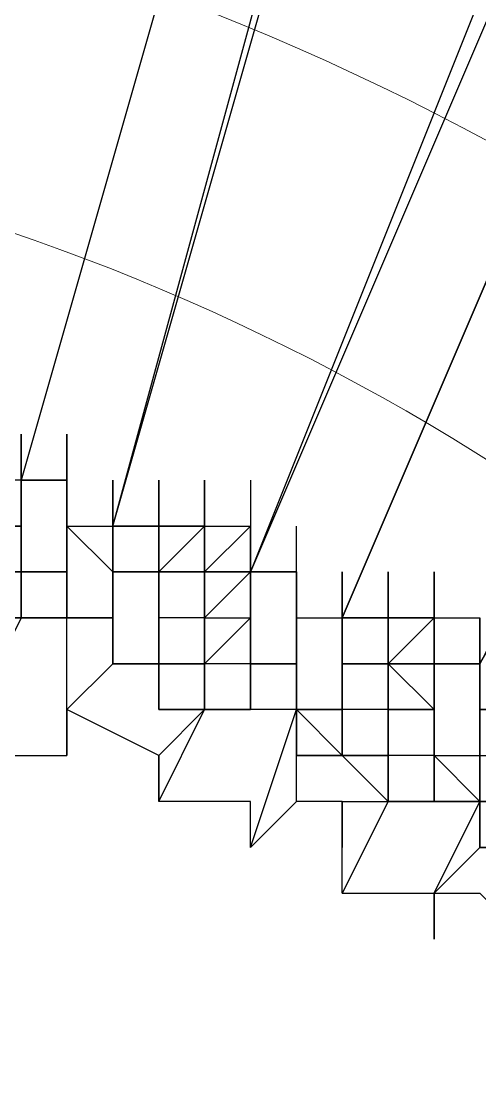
# Model space of a CAD drawing. Header units: inches. Extents: x 3324238 to 135265466, y -1036581 to 20094598.
# Drawn here: x 3353512.625 to 3353513.43, y -519252.235 to -519250.382 of the extents above; entities that cross this region are included whole.
import ezdxf

# ---------------------------------------------------------------- set-up
doc = ezdxf.new("R2010")
doc.units = ezdxf.units.IN
doc.header["$MEASUREMENT"] = 0
doc.layers.add('PDF_Geometry', color=7, linetype='Continuous')

msp = doc.modelspace()

# ---------------------------------------------------------------- linework, layer by layer
at = {"layer": 'PDF_Geometry', "color": 32, "lineweight": 13, "true_color": 0xdd6e00}
for points in [[(3353522.7765, -519332.0817), (3353522.7765, -519254.4915, 1.00015), (3353499.8943, -519254.4915)], [(3353517.2977, -519332.0817), (3353517.2977, -519254.4915, 1.002038), (3353505.3731, -519254.4915), (3353505.3731, -519332.0817)], [(3353516.8143, -519332.0817), (3353516.8143, -519254.4915, 1.000988), (3353505.8566, -519254.4915), (3353505.8566, -519332.0817)]]:
    msp.add_lwpolyline(points, format="xyb", dxfattribs=at)
at = {"layer": 'PDF_Geometry', "lineweight": 25}
for points in [[(3353513.0274, -519249.4155), (3353513.0274, -519249.4961), (3353513.0274, -519249.4155), (3353512.9469, -519249.4155), (3353512.9469, -519249.3349), (3353512.9469, -519249.4155), (3353513.0274, -519249.4155), (3353513.0274, -519249.3349), (3353513.0274, -519249.4155), (3353512.9469, -519249.4155), (3353513.0274, -519249.4155), (3353513.0274, -519249.4961), (3353513.0274, -519249.4155), (3353513.0274, -519249.3349), (3353513.0274, -519249.4155), (3353513.0274, -519249.4961), (3353513.108, -519249.4961), (3353513.108, -519249.4155), (3353513.108, -519249.4961), (3353512.6246, -519251.1881), (3353512.544, -519251.1881)], [(3353513.108, -519249.4155), (3353513.0274, -519249.4155), (3353513.108, -519249.4155), (3353513.108, -519249.4961), (3353513.108, -519249.4155), (3353513.108, -519249.3349), (3353513.108, -519249.4155), (3353513.108, -519249.4961), (3353512.6246, -519251.1881), (3353512.6246, -519251.2686), (3353512.6246, -519251.3492), (3353512.6246, -519251.2686), (3353512.6246, -519251.3492), (3353512.6246, -519251.2686), (3353512.6246, -519251.1881), (3353512.6246, -519251.2686), (3353512.544, -519251.2686)], [(3353512.7857, -519251.1881), (3353512.7857, -519251.2686), (3353512.7857, -519251.1881), (3353512.7857, -519251.2686), (3353513.2691, -519249.4961)], [(3353512.7857, -519251.3492), (3353512.7857, -519251.2686), (3353513.2691, -519249.5766)], [(3353513.9137, -519249.8184), (3353513.9943, -519249.8184), (3353513.9137, -519249.7378), (3353513.9137, -519249.6572), (3353513.9137, -519249.5766), (3353513.9137, -519249.6572), (3353513.9137, -519249.7378), (3353513.1886, -519251.4298), (3353513.1886, -519251.5103), (3353513.1886, -519251.5909), (3353513.1886, -519251.6715), (3353513.1886, -519251.5909), (3353513.1886, -519251.5103), (3353513.1886, -519251.5909), (3353513.1886, -519251.5103), (3353513.1886, -519251.5909), (3353513.1886, -519251.5103), (3353513.1886, -519251.4298), (3353513.1886, -519251.3492), (3353513.1886, -519251.4298), (3353513.9137, -519249.7378)], [(3353513.7526, -519249.6572), (3353513.0274, -519251.3492), (3353513.0274, -519251.2686)], [(3353513.672, -519249.7378), (3353513.0274, -519251.3492)], [(3353513.1886, -519251.5909), (3353513.1886, -519251.6715), (3353513.2691, -519251.6715), (3353513.2691, -519251.5909), (3353513.2691, -519251.5103), (3353513.2691, -519251.4298), (3353513.2691, -519251.5103), (3353513.2691, -519251.4298), (3353513.2691, -519251.5103), (3353513.2691, -519251.5909), (3353513.2691, -519251.5103), (3353513.2691, -519251.5909), (3353513.2691, -519251.5103), (3353513.1886, -519251.5103), (3353513.2691, -519251.5103), (3353513.2691, -519251.5909), (3353513.2691, -519251.6715), (3353513.2691, -519251.5909), (3353513.2691, -519251.6715), (3353513.2691, -519251.5909), (3353513.2691, -519251.6715), (3353513.2691, -519251.5909), (3353513.2691, -519251.5103), (3353513.3497, -519251.5103), (3353513.3497, -519251.5909), (3353513.3497, -519251.5103), (3353513.3497, -519251.4298), (3353513.3497, -519251.5103), (3353513.3497, -519251.4298), (3353513.3497, -519251.5103), (3353513.3497, -519251.5909), (3353513.3497, -519251.6715), (3353513.3497, -519251.5909), (3353513.3497, -519251.5103), (3353513.4303, -519251.5103), (3353513.4303, -519251.5909), (3353513.4303, -519251.5103), (3353513.4303, -519251.4298), (3353513.4303, -519251.5103), (3353513.4303, -519251.5909), (3353513.4303, -519251.6715), (3353513.4303, -519251.7521), (3353513.4303, -519251.6715), (3353513.4303, -519251.7521), (3353513.4303, -519251.6715), (3353513.4303, -519251.7521), (3353513.4303, -519251.6715), (3353513.4303, -519251.5909), (3353513.4303, -519251.5103), (3353513.4303, -519251.5909), (3353513.4303, -519251.5103), (3353514.3166, -519249.9795)], [(3353514.236, -519249.9795), (3353513.4303, -519251.5103)], [(3353512.6246, -519251.2686), (3353512.6246, -519251.1881), (3353512.6246, -519251.1075)], [(3353512.6246, -519251.1881), (3353512.6246, -519251.1075)], [(3353512.6246, -519251.2686), (3353512.6246, -519251.1881), (3353512.6246, -519251.1075)], [(3353512.7051, -519251.1075), (3353512.7051, -519251.1881), (3353512.7051, -519251.2686), (3353512.7051, -519251.3492), (3353512.7051, -519251.2686), (3353512.7051, -519251.3492), (3353512.7051, -519251.2686), (3353512.7857, -519251.3492), (3353512.8663, -519251.3492), (3353512.7857, -519251.3492), (3353512.7857, -519251.2686), (3353512.7857, -519251.3492), (3353512.7857, -519251.4298), (3353512.7857, -519251.3492), (3353512.7857, -519251.4298)], [(3353512.7051, -519251.2686), (3353512.7051, -519251.1881), (3353512.7051, -519251.1075)], [(3353512.7051, -519251.1881), (3353512.7051, -519251.1075)], [(3353512.7051, -519251.1881), (3353512.7051, -519251.1075)], [(3353512.6246, -519251.2686), (3353512.544, -519251.2686), (3353512.544, -519251.1881)], [(3353512.6246, -519251.2686), (3353512.6246, -519251.1881)], [(3353512.6246, -519251.3492), (3353512.6246, -519251.2686), (3353512.6246, -519251.1881)], [(3353512.7051, -519251.1881), (3353512.7051, -519251.2686)], [(3353512.8663, -519251.7521), (3353512.8663, -519251.6715), (3353512.7051, -519251.5909), (3353512.7051, -519251.6715), (3353512.7051, -519251.4298), (3353512.7857, -519251.4298), (3353512.7051, -519251.4298), (3353512.7051, -519251.3492), (3353512.7051, -519251.4298), (3353512.7051, -519251.3492), (3353512.7051, -519251.4298), (3353512.7051, -519251.3492), (3353512.7051, -519251.2686), (3353512.7051, -519251.3492), (3353512.7051, -519251.2686), (3353512.7857, -519251.2686), (3353512.7857, -519251.1881), (3353512.7857, -519251.2686), (3353512.7857, -519251.1881), (3353512.7857, -519251.2686), (3353512.7857, -519251.1881), (3353512.7857, -519251.2686), (3353512.7857, -519251.1881), (3353512.7857, -519251.2686), (3353512.7857, -519251.3492), (3353512.7857, -519251.2686), (3353512.7857, -519251.3492), (3353512.7857, -519251.2686), (3353512.7857, -519251.3492), (3353512.7857, -519251.4298), (3353512.7857, -519251.3492), (3353512.7857, -519251.4298), (3353512.7857, -519251.3492), (3353512.7857, -519251.2686), (3353512.7857, -519251.1881), (3353512.7857, -519251.2686)], [(3353512.7051, -519251.2686), (3353512.7051, -519251.1881)], [(3353512.7051, -519251.2686), (3353512.7051, -519251.1881)], [(3353512.7051, -519251.2686), (3353512.7051, -519251.1881)], [(3353512.7857, -519251.2686), (3353512.7857, -519251.1881)], [(3353512.7857, -519251.2686), (3353512.8663, -519251.2686), (3353512.8663, -519251.1881)], [(3353512.9469, -519251.1881), (3353512.9469, -519251.2686), (3353512.9469, -519251.3492), (3353512.8663, -519251.3492), (3353512.8663, -519251.2686), (3353512.8663, -519251.3492), (3353512.7857, -519251.3492), (3353512.7857, -519251.2686), (3353512.7857, -519251.1881), (3353512.7857, -519251.2686), (3353512.8663, -519251.2686), (3353512.9469, -519251.2686), (3353512.9469, -519251.3492), (3353512.9469, -519251.2686), (3353512.9469, -519251.3492), (3353512.9469, -519251.4298), (3353512.9469, -519251.5103), (3353512.9469, -519251.4298), (3353512.9469, -519251.3492), (3353512.9469, -519251.2686), (3353512.9469, -519251.3492), (3353512.9469, -519251.2686), (3353512.9469, -519251.3492), (3353512.8663, -519251.3492), (3353512.8663, -519251.2686), (3353512.8663, -519251.3492), (3353512.8663, -519251.2686), (3353512.8663, -519251.3492), (3353512.8663, -519251.4298), (3353512.8663, -519251.3492), (3353512.8663, -519251.4298), (3353512.8663, -519251.5103), (3353512.8663, -519251.4298), (3353512.8663, -519251.5103), (3353512.7857, -519251.5103), (3353512.7857, -519251.4298), (3353512.7857, -519251.5103), (3353512.7857, -519251.4298)], [(3353512.7857, -519251.2686), (3353512.7857, -519251.1881)], [(3353512.7857, -519251.2686), (3353512.7857, -519251.1881)], [(3353512.7857, -519251.2686), (3353512.7857, -519251.1881)], [(3353513.0274, -519251.1881), (3353513.0274, -519251.2686), (3353513.0274, -519251.3492), (3353513.0274, -519251.4298), (3353512.9469, -519251.5103), (3353512.9469, -519251.4298), (3353512.8663, -519251.4298), (3353512.8663, -519251.3492), (3353512.8663, -519251.2686), (3353512.8663, -519251.3492), (3353512.8663, -519251.4298), (3353512.8663, -519251.5103), (3353512.8663, -519251.4298), (3353512.8663, -519251.3492), (3353512.8663, -519251.4298), (3353512.8663, -519251.3492), (3353512.8663, -519251.4298), (3353512.8663, -519251.5103), (3353512.9469, -519251.5103), (3353512.9469, -519251.4298), (3353512.9469, -519251.5103), (3353512.9469, -519251.4298), (3353513.0274, -519251.4298), (3353513.0274, -519251.5103), (3353513.0274, -519251.4298), (3353513.0274, -519251.3492), (3353513.108, -519251.3492), (3353513.108, -519251.4298), (3353513.108, -519251.5103)], [(3353512.8663, -519251.2686), (3353512.8663, -519251.3492), (3353512.8663, -519251.2686), (3353512.8663, -519251.1881), (3353512.8663, -519251.2686), (3353512.8663, -519251.3492), (3353512.8663, -519251.4298), (3353512.8663, -519251.5103), (3353512.8663, -519251.4298), (3353512.8663, -519251.5103), (3353512.9469, -519251.5103), (3353512.9469, -519251.5909), (3353513.0274, -519251.5909), (3353512.9469, -519251.5909), (3353512.9469, -519251.5103), (3353512.9469, -519251.5909)], [(3353513.108, -519251.3492), (3353513.108, -519251.4298), (3353513.108, -519251.5103), (3353513.108, -519251.4298), (3353513.108, -519251.5103), (3353513.108, -519251.5909), (3353513.108, -519251.6715), (3353513.108, -519251.5909), (3353513.108, -519251.5103), (3353513.0274, -519251.5103), (3353512.9469, -519251.5103), (3353512.9469, -519251.5909), (3353512.9469, -519251.5103), (3353512.9469, -519251.4298), (3353512.9469, -519251.3492), (3353512.9469, -519251.2686), (3353512.9469, -519251.1881)], [(3353512.9469, -519251.2686), (3353512.9469, -519251.1881)], [(3353512.9469, -519251.2686), (3353512.9469, -519251.1881)], [(3353512.544, -519251.2686), (3353512.6246, -519251.2686), (3353512.544, -519251.2686)], [(3353512.6246, -519251.3492), (3353512.6246, -519251.2686)], [(3353512.6246, -519251.4298), (3353512.6246, -519251.3492), (3353512.6246, -519251.2686), (3353512.6246, -519251.3492), (3353512.7051, -519251.3492), (3353512.7051, -519251.4298), (3353512.7051, -519251.3492), (3353512.7051, -519251.4298), (3353512.7051, -519251.3492), (3353512.7051, -519251.4298), (3353512.7051, -519251.3492), (3353512.7051, -519251.4298), (3353512.7051, -519251.3492), (3353512.7051, -519251.2686), (3353512.7051, -519251.3492), (3353512.6246, -519251.3492), (3353512.6246, -519251.2686), (3353512.6246, -519251.3492), (3353512.7051, -519251.3492), (3353512.7051, -519251.4298), (3353512.7857, -519251.4298)], [(3353512.6246, -519251.3492), (3353512.6246, -519251.2686)], [(3353512.6246, -519251.3492), (3353512.6246, -519251.2686)], [(3353512.6246, -519251.3492), (3353512.6246, -519251.2686)], [(3353512.6246, -519251.3492), (3353512.6246, -519251.2686)], [(3353512.7051, -519251.3492), (3353512.7051, -519251.2686)], [(3353512.8663, -519251.3492), (3353512.8663, -519251.2686), (3353512.8663, -519251.3492), (3353512.8663, -519251.2686), (3353512.7857, -519251.2686), (3353512.7857, -519251.3492), (3353512.7857, -519251.4298), (3353512.7857, -519251.3492), (3353512.7857, -519251.4298), (3353512.7857, -519251.5103), (3353512.8663, -519251.5103), (3353512.8663, -519251.4298), (3353512.8663, -519251.5103), (3353512.8663, -519251.4298)], [(3353512.8663, -519251.3492), (3353512.8663, -519251.2686)], [(3353512.8663, -519251.3492), (3353512.8663, -519251.2686)], [(3353512.8663, -519251.3492), (3353512.8663, -519251.2686)], [(3353512.8663, -519251.3492), (3353512.8663, -519251.2686)], [(3353512.8663, -519251.3492), (3353512.8663, -519251.2686)], [(3353512.8663, -519251.3492), (3353512.8663, -519251.2686)], [(3353512.9469, -519251.2686), (3353512.8663, -519251.3492)], [(3353512.8663, -519251.3492), (3353512.8663, -519251.2686)], [(3353512.9469, -519251.3492), (3353512.9469, -519251.2686)], [(3353512.9469, -519251.3492), (3353512.9469, -519251.2686)], [(3353512.9469, -519251.3492), (3353512.9469, -519251.2686)], [(3353512.9469, -519251.3492), (3353512.9469, -519251.2686)], [(3353512.9469, -519251.3492), (3353512.9469, -519251.2686)], [(3353512.9469, -519251.3492), (3353512.9469, -519251.2686)], [(3353512.9469, -519251.3492), (3353512.9469, -519251.2686)], [(3353512.9469, -519251.3492), (3353512.9469, -519251.2686)], [(3353512.9469, -519251.3492), (3353512.9469, -519251.2686)], [(3353512.9469, -519251.3492), (3353512.9469, -519251.2686)], [(3353512.9469, -519251.3492), (3353512.9469, -519251.2686)], [(3353512.9469, -519251.3492), (3353512.9469, -519251.2686)], [(3353512.9469, -519251.3492), (3353512.9469, -519251.2686)], [(3353512.9469, -519251.3492), (3353512.9469, -519251.2686)], [(3353512.9469, -519251.3492), (3353512.9469, -519251.2686)], [(3353512.9469, -519251.3492), (3353512.9469, -519251.2686)], [(3353513.0274, -519251.3492), (3353513.0274, -519251.2686)], [(3353513.0274, -519251.3492), (3353513.0274, -519251.2686)], [(3353513.0274, -519251.3492), (3353513.0274, -519251.2686)], [(3353513.0274, -519251.3492), (3353513.0274, -519251.2686)], [(3353513.0274, -519251.3492), (3353513.0274, -519251.2686)], [(3353513.0274, -519251.3492), (3353513.0274, -519251.2686)], [(3353513.0274, -519251.4298), (3353513.0274, -519251.3492), (3353513.0274, -519251.2686)], [(3353513.0274, -519251.3492), (3353513.0274, -519251.2686)], [(3353513.0274, -519251.3492), (3353513.0274, -519251.2686)], [(3353513.0274, -519251.3492), (3353513.0274, -519251.2686)], [(3353513.0274, -519251.3492), (3353513.0274, -519251.2686)], [(3353513.108, -519251.3492), (3353513.108, -519251.2686)], [(3353512.7051, -519251.4298), (3353512.7051, -519251.3492)], [(3353512.7051, -519251.4298), (3353512.7051, -519251.3492)], [(3353512.7857, -519251.4298), (3353512.7857, -519251.3492)], [(3353512.8663, -519251.3492), (3353512.9469, -519251.3492)], [(3353512.8663, -519251.3492), (3353512.9469, -519251.3492)], [(3353512.8663, -519251.4298), (3353512.8663, -519251.3492)], [(3353512.8663, -519251.3492), (3353512.9469, -519251.3492)], [(3353512.8663, -519251.3492), (3353512.9469, -519251.3492)], [(3353512.8663, -519251.3492), (3353512.9469, -519251.3492)], [(3353512.9468, -519251.4298), (3353512.9468, -519251.5103), (3353512.9468, -519251.4298), (3353512.9468, -519251.3492)], [(3353513.0274, -519251.3492), (3353512.9469, -519251.3492)], [(3353512.9469, -519251.4298), (3353512.9469, -519251.3492)], [(3353512.9469, -519251.4298), (3353512.9469, -519251.3492), (3353512.9469, -519251.4298)], [(3353512.9469, -519251.4298), (3353512.9469, -519251.3492)], [(3353513.0274, -519251.3492), (3353512.9469, -519251.4298), (3353512.9469, -519251.5103)], [(3353512.9469, -519251.4298), (3353512.9469, -519251.3492)], [(3353513.0274, -519251.3492), (3353512.9469, -519251.3492), (3353512.9469, -519251.4298)], [(3353512.9469, -519251.4298), (3353512.9469, -519251.3492)], [(3353512.9469, -519251.4298), (3353512.9469, -519251.3492)], [(3353512.9469, -519251.4298), (3353512.9469, -519251.3492)], [(3353513.0274, -519251.5103), (3353513.0274, -519251.4298), (3353513.0274, -519251.5103), (3353513.0274, -519251.4298), (3353513.0274, -519251.3492)], [(3353513.0274, -519251.4298), (3353513.0274, -519251.3492)], [(3353513.0274, -519251.4298), (3353513.0274, -519251.3492)], [(3353513.108, -519251.5103), (3353513.108, -519251.4298), (3353513.108, -519251.3492)], [(3353513.108, -519251.4298), (3353513.108, -519251.3492), (3353513.108, -519251.4298), (3353513.1886, -519251.4298), (3353513.1886, -519251.3492)], [(3353513.108, -519251.4298), (3353513.108, -519251.3492)], [(3353513.108, -519251.4298), (3353513.108, -519251.3492)], [(3353513.108, -519251.4298), (3353513.108, -519251.3492)], [(3353513.108, -519251.4298), (3353513.108, -519251.3492)], [(3353513.108, -519251.4298), (3353513.108, -519251.3492)], [(3353513.108, -519251.3492), (3353513.108, -519251.4298), (3353513.108, -519251.3492)], [(3353513.108, -519251.5909), (3353513.108, -519251.5103), (3353513.108, -519251.4298), (3353513.108, -519251.3492)], [(3353513.108, -519251.4298), (3353513.108, -519251.3492)], [(3353513.108, -519251.4298), (3353513.108, -519251.3492)], [(3353513.108, -519251.4298), (3353513.108, -519251.3492)], [(3353513.1886, -519251.5909), (3353513.1886, -519251.6715), (3353513.2691, -519251.6715), (3353513.1886, -519251.6715), (3353513.2691, -519251.6715), (3353513.2691, -519251.5909), (3353513.2691, -519251.5103), (3353513.3497, -519251.4298), (3353513.3497, -519251.3492)], [(3353513.1886, -519251.4298), (3353513.1886, -519251.3492)], [(3353513.1886, -519251.4298), (3353513.1886, -519251.3492)], [(3353513.1886, -519251.4298), (3353513.1886, -519251.3492)], [(3353513.1886, -519251.4298), (3353513.1886, -519251.3492)], [(3353513.1886, -519251.4298), (3353513.1886, -519251.3492)], [(3353513.1886, -519251.4298), (3353513.1886, -519251.3492)], [(3353513.1886, -519251.4298), (3353513.1886, -519251.3492)], [(3353513.1886, -519251.4298), (3353513.1886, -519251.3492)], [(3353513.1886, -519251.4298), (3353513.1886, -519251.3492)], [(3353513.1886, -519251.4298), (3353513.1886, -519251.3492)], [(3353513.1886, -519251.4298), (3353513.1886, -519251.3492)], [(3353513.1886, -519251.4298), (3353513.1886, -519251.3492)], [(3353513.1886, -519251.4298), (3353513.1886, -519251.3492)], [(3353513.1886, -519251.4298), (3353513.1886, -519251.3492)], [(3353513.1886, -519251.4298), (3353513.1886, -519251.3492)], [(3353513.1886, -519251.4298), (3353513.1886, -519251.3492)], [(3353513.1886, -519251.4298), (3353513.1886, -519251.3492)], [(3353513.1886, -519251.4298), (3353513.1886, -519251.3492)], [(3353513.1886, -519251.5104), (3353513.1886, -519251.4298), (3353513.1886, -519251.3492)], [(3353513.2691, -519251.5103), (3353513.2691, -519251.4298), (3353513.2691, -519251.3492), (3353513.2691, -519251.4298), (3353513.2691, -519251.5103), (3353513.2691, -519251.4298), (3353513.2691, -519251.5103), (3353513.2691, -519251.4298), (3353513.2691, -519251.5103), (3353513.2691, -519251.4298), (3353513.2691, -519251.5103), (3353513.2691, -519251.4298), (3353513.2691, -519251.3492), (3353513.2691, -519251.4298), (3353513.2691, -519251.5103), (3353513.2691, -519251.5909), (3353513.2691, -519251.6715), (3353513.2691, -519251.5909), (3353513.2691, -519251.5103), (3353513.2691, -519251.4298), (3353513.2691, -519251.5103), (3353513.3497, -519251.4298), (3353513.3497, -519251.3492), (3353513.3497, -519251.4298), (3353513.3497, -519251.5103), (3353513.2691, -519251.5103), (3353513.3497, -519251.5103), (3353513.3497, -519251.4298), (3353513.3497, -519251.5103), (3353513.3497, -519251.4298), (3353513.3497, -519251.5103), (3353513.3497, -519251.4298), (3353513.3497, -519251.5103), (3353513.3497, -519251.4298), (3353513.4303, -519251.4298), (3353513.4303, -519251.5103), (3353513.4303, -519251.4298), (3353513.4303, -519251.5103), (3353513.4303, -519251.4298), (3353513.4303, -519251.5103), (3353513.4303, -519251.4298)], [(3353513.2691, -519251.4298), (3353513.2691, -519251.3492)], [(3353513.2691, -519251.4298), (3353513.2691, -519251.3492)], [(3353513.2691, -519251.4298), (3353513.2691, -519251.3492)], [(3353513.2691, -519251.4298), (3353513.2691, -519251.3492)], [(3353513.2691, -519251.4298), (3353513.2691, -519251.3492)], [(3353513.3497, -519251.4298), (3353513.3497, -519251.3492)], [(3353513.3497, -519251.4298), (3353513.3497, -519251.3492)], [(3353512.544, -519251.4298), (3353512.6246, -519251.4298), (3353512.544, -519251.5909)], [(3353512.7051, -519251.4298), (3353512.6246, -519251.4298), (3353512.7051, -519251.4298)], [(3353512.7051, -519251.4298), (3353512.7857, -519251.4298), (3353512.7051, -519251.4298)], [(3353512.7857, -519251.4298), (3353512.7051, -519251.4298)], [(3353512.7051, -519251.4298), (3353512.7857, -519251.4298)], [(3353512.7051, -519251.4298), (3353512.7857, -519251.4298)], [(3353512.7857, -519251.5103), (3353512.7857, -519251.4298)], [(3353512.7857, -519251.5103), (3353512.7857, -519251.4298)], [(3353512.7857, -519251.5103), (3353512.7857, -519251.4298)], [(3353512.7857, -519251.5103), (3353512.7857, -519251.4298)], [(3353512.7857, -519251.5103), (3353512.7857, -519251.4298)], [(3353512.7857, -519251.5103), (3353512.7857, -519251.4298)], [(3353512.7857, -519251.5103), (3353512.7857, -519251.4298)], [(3353512.7857, -519251.5104), (3353512.7857, -519251.4298)], [(3353512.8663, -519251.5103), (3353512.8663, -519251.4298)], [(3353512.8663, -519251.5103), (3353512.8663, -519251.4298)], [(3353512.8663, -519251.5103), (3353512.8663, -519251.4298)], [(3353512.8663, -519251.5103), (3353512.8663, -519251.4298)], [(3353512.8663, -519251.5103), (3353512.8663, -519251.4298)], [(3353512.8663, -519251.5103), (3353512.8663, -519251.4298)], [(3353512.8663, -519251.5104), (3353512.8663, -519251.4298)], [(3353512.9469, -519251.5103), (3353512.9469, -519251.4298)], [(3353512.9469, -519251.5103), (3353512.9469, -519251.4298)], [(3353512.9469, -519251.5103), (3353512.9469, -519251.4298)], [(3353512.9469, -519251.5103), (3353512.9469, -519251.4298)], [(3353512.9469, -519251.5103), (3353512.9469, -519251.4298)], [(3353512.9469, -519251.5103), (3353512.9469, -519251.4298)], [(3353512.9469, -519251.5103), (3353512.9469, -519251.4298)], [(3353512.9469, -519251.5103), (3353512.9469, -519251.4298)], [(3353512.9469, -519251.5103), (3353512.9469, -519251.4298)], [(3353512.9469, -519251.5103), (3353512.9469, -519251.4298)], [(3353513.0274, -519251.8326), (3353513.108, -519251.5909), (3353513.108, -519251.5103), (3353513.108, -519251.5909), (3353513.108, -519251.5103), (3353513.108, -519251.5909), (3353513.108, -519251.6715), (3353513.108, -519251.5909), (3353513.108, -519251.6715), (3353513.108, -519251.5909), (3353513.108, -519251.6715), (3353513.108, -519251.5909), (3353513.108, -519251.6715), (3353513.108, -519251.5909), (3353513.108, -519251.5103), (3353513.108, -519251.5909), (3353513.108, -519251.5103), (3353513.108, -519251.5909), (3353513.108, -519251.5103), (3353513.108, -519251.5909), (3353513.108, -519251.5103), (3353513.108, -519251.5909), (3353513.108, -519251.5103), (3353513.108, -519251.4298)], [(3353513.0274, -519251.5103), (3353513.0274, -519251.4298)], [(3353513.0274, -519251.5104), (3353513.0274, -519251.4298)], [(3353513.108, -519251.5103), (3353513.108, -519251.4298)], [(3353513.108, -519251.4298), (3353513.1886, -519251.4298)], [(3353513.108, -519251.5103), (3353513.108, -519251.4298)], [(3353513.108, -519251.4298), (3353513.1886, -519251.4298)], [(3353513.108, -519251.5909), (3353513.108, -519251.5103), (3353513.108, -519251.4298)], [(3353513.108, -519251.5103), (3353513.108, -519251.4298)], [(3353513.2691, -519251.4298), (3353513.1886, -519251.4298), (3353513.2691, -519251.4298)], [(3353513.1886, -519251.4298), (3353513.2691, -519251.4298), (3353513.1886, -519251.4298)], [(3353513.1886, -519251.5103), (3353513.1886, -519251.4298)], [(3353513.2691, -519251.5909), (3353513.2691, -519251.6715), (3353513.2691, -519251.5909), (3353513.2691, -519251.6715), (3353513.2691, -519251.5909), (3353513.2691, -519251.6715), (3353513.2691, -519251.5909), (3353513.2691, -519251.6715), (3353513.2691, -519251.5909), (3353513.2691, -519251.6715), (3353513.1886, -519251.6715), (3353513.1886, -519251.5909), (3353513.1886, -519251.5103), (3353513.1886, -519251.4298)], [(3353513.1886, -519251.5103), (3353513.1886, -519251.4298)], [(3353513.1886, -519251.5103), (3353513.1886, -519251.4298)], [(3353513.1886, -519251.5103), (3353513.1886, -519251.4298)], [(3353513.1886, -519251.5103), (3353513.1886, -519251.4298)], [(3353513.1886, -519251.5103), (3353513.1886, -519251.4298)], [(3353513.1886, -519251.5103), (3353513.1886, -519251.4298)], [(3353513.1886, -519251.5103), (3353513.1886, -519251.4298)], [(3353513.1886, -519251.5103), (3353513.1886, -519251.4298)], [(3353513.1886, -519251.5103), (3353513.1886, -519251.4298)], [(3353513.1886, -519251.5103), (3353513.1886, -519251.4298)], [(3353513.1886, -519251.5103), (3353513.1886, -519251.4298)], [(3353513.1886, -519251.4298), (3353513.1886, -519251.5103)], [(3353513.1886, -519251.5103), (3353513.1886, -519251.4298)], [(3353513.1886, -519251.5103), (3353513.1886, -519251.4298)], [(3353513.2691, -519251.4298), (3353513.3497, -519251.4298), (3353513.2691, -519251.4298)], [(3353513.2691, -519251.4298), (3353513.3497, -519251.4298), (3353513.2691, -519251.4298)], [(3353513.3497, -519251.4298), (3353513.2691, -519251.5103)], [(3353513.2691, -519251.5103), (3353513.2691, -519251.4298)], [(3353513.2691, -519251.5103), (3353513.2691, -519251.4298)], [(3353513.2691, -519251.5103), (3353513.2691, -519251.4298)], [(3353513.2691, -519251.5103), (3353513.2691, -519251.4298)], [(3353513.2691, -519251.5103), (3353513.2691, -519251.4298)], [(3353513.2691, -519251.5103), (3353513.2691, -519251.4298)], [(3353513.2691, -519251.5103), (3353513.2691, -519251.4298)], [(3353513.2691, -519251.5103), (3353513.2691, -519251.4298)], [(3353513.2691, -519251.5103), (3353513.2691, -519251.4298)], [(3353513.2691, -519251.5103), (3353513.2691, -519251.4298)], [(3353513.2691, -519251.5103), (3353513.2691, -519251.4298)], [(3353513.3497, -519251.5103), (3353513.3497, -519251.4298)], [(3353513.3497, -519251.5103), (3353513.3497, -519251.4298)], [(3353513.4303, -519251.5103), (3353513.3497, -519251.5103), (3353513.3497, -519251.4298), (3353513.3497, -519251.5103), (3353513.3497, -519251.5909), (3353513.3497, -519251.5103), (3353513.3497, -519251.4298), (3353513.3497, -519251.5103), (3353513.3497, -519251.5909)], [(3353513.3497, -519251.5103), (3353513.3497, -519251.4298)], [(3353513.3497, -519251.5909), (3353513.3497, -519251.5104), (3353513.3497, -519251.4298)], [(3353513.3497, -519251.5103), (3353513.3497, -519251.4298)], [(3353513.4303, -519251.5103), (3353513.4303, -519251.4298)], [(3353512.7051, -519251.5909), (3353512.7857, -519251.5103)], [(3353513.1886, -519251.9132), (3353513.1886, -519251.8326), (3353513.1886, -519251.7521), (3353513.108, -519251.7521), (3353513.0274, -519251.8326), (3353513.0274, -519251.7521), (3353512.9469, -519251.7521), (3353512.8663, -519251.7521), (3353512.9469, -519251.5909), (3353512.8663, -519251.5909), (3353512.8663, -519251.5103), (3353512.9469, -519251.5103), (3353512.9469, -519251.5909), (3353512.9469, -519251.5103), (3353512.8663, -519251.5103), (3353512.8663, -519251.5909), (3353512.9469, -519251.5909), (3353512.8663, -519251.6715)], [(3353512.9468, -519251.5909), (3353512.9468, -519251.5104)], [(3353513.0274, -519251.5909), (3353513.0274, -519251.5103)], [(3353513.108, -519251.5103), (3353513.108, -519251.5909), (3353513.0274, -519251.5909)], [(3353513.0274, -519251.5909), (3353513.0274, -519251.5103)], [(3353513.0274, -519251.5909), (3353513.0274, -519251.5103)], [(3353513.108, -519251.5909), (3353513.108, -519251.5103)], [(3353513.108, -519251.6715), (3353513.108, -519251.5909), (3353513.108, -519251.5103), (3353513.108, -519251.5909)], [(3353513.1886, -519251.5103), (3353513.1886, -519251.5909), (3353513.108, -519251.5909)], [(3353513.108, -519251.5909), (3353513.108, -519251.5103)], [(3353513.108, -519251.5909), (3353513.108, -519251.5103)], [(3353513.108, -519251.5909), (3353513.108, -519251.5103)], [(3353513.1886, -519251.5909), (3353513.1886, -519251.5103)], [(3353513.2691, -519251.7521), (3353513.2691, -519251.6715), (3353513.2691, -519251.5909), (3353513.2691, -519251.6715), (3353513.2691, -519251.7521), (3353513.1886, -519251.6715), (3353513.1886, -519251.5909), (3353513.1886, -519251.5103)], [(3353513.1886, -519251.5909), (3353513.1886, -519251.5103)], [(3353513.1886, -519251.5909), (3353513.1886, -519251.5103)], [(3353513.2691, -519251.5909), (3353513.1886, -519251.5909), (3353513.1886, -519251.5103), (3353513.1886, -519251.5909)], [(3353513.2691, -519251.5103), (3353513.1886, -519251.5103)], [(3353513.1886, -519251.5909), (3353513.1886, -519251.5103)], [(3353513.1886, -519251.5909), (3353513.1886, -519251.5103)], [(3353513.1886, -519251.5909), (3353513.1886, -519251.5103)], [(3353513.3497, -519251.5909), (3353513.2691, -519251.5103), (3353513.3497, -519251.5909)], [(3353513.2691, -519251.5909), (3353513.2691, -519251.5103)], [(3353513.2691, -519251.5909), (3353513.2691, -519251.5103)], [(3353513.2691, -519251.5909), (3353513.2691, -519251.5103)], [(3353513.3497, -519251.5909), (3353513.3497, -519251.5103), (3353513.3497, -519251.5909), (3353513.3497, -519251.6715), (3353513.3497, -519251.5909), (3353513.3497, -519251.6715), (3353513.3497, -519251.5909), (3353513.3497, -519251.5103), (3353513.3497, -519251.5909), (3353513.2691, -519251.5909), (3353513.3497, -519251.5909), (3353513.3497, -519251.6715), (3353513.4303, -519251.6715), (3353513.4303, -519251.7521), (3353513.4303, -519251.6715), (3353513.4303, -519251.7521), (3353513.5108, -519251.7521)], [(3353513.2691, -519251.5103), (3353513.3497, -519251.5103)], [(3353513.2691, -519251.5909), (3353513.2691, -519251.5103)], [(3353513.2691, -519251.5909), (3353513.2691, -519251.5103)], [(3353513.2691, -519251.5909), (3353513.2691, -519251.5103)], [(3353513.2691, -519251.5103), (3353513.3497, -519251.5103)], [(3353513.2691, -519251.5103), (3353513.3497, -519251.5103), (3353513.2691, -519251.5103)], [(3353513.2691, -519251.5103), (3353513.3497, -519251.5103)], [(3353513.4303, -519251.5103), (3353513.3497, -519251.5103), (3353513.3497, -519251.5909)], [(3353513.3497, -519251.5909), (3353513.3497, -519251.5103)], [(3353513.3497, -519251.5909), (3353513.3497, -519251.5103)], [(3353513.3497, -519251.5909), (3353513.3497, -519251.5103)], [(3353513.3497, -519251.5909), (3353513.3497, -519251.5103)], [(3353513.4303, -519251.5909), (3353513.4303, -519251.5104)], [(3353512.7051, -519251.6715), (3353512.7051, -519251.5909)], [(3353513.108, -519251.5909), (3353513.108, -519251.6715)], [(3353513.108, -519251.6715), (3353513.1886, -519251.6715), (3353513.108, -519251.5909)], [(3353513.108, -519251.5909), (3353513.1886, -519251.5909)], [(3353513.108, -519251.7521), (3353513.108, -519251.6715), (3353513.108, -519251.5909)], [(3353513.108, -519251.6715), (3353513.108, -519251.5909)], [(3353513.1886, -519251.5909), (3353513.1886, -519251.6715)], [(3353513.1886, -519251.6715), (3353513.1886, -519251.5909)], [(3353513.2691, -519251.5909), (3353513.1886, -519251.5909)], [(3353513.1886, -519251.6715), (3353513.1886, -519251.5909)], [(3353513.1886, -519251.6715), (3353513.1886, -519251.5909)], [(3353513.1886, -519251.6715), (3353513.1886, -519251.5909)], [(3353513.1886, -519251.5909), (3353513.1886, -519251.6715), (3353513.2691, -519251.6715)], [(3353513.1886, -519251.6715), (3353513.1886, -519251.5909)], [(3353513.1886, -519251.6715), (3353513.1886, -519251.5909)], [(3353513.1886, -519251.6715), (3353513.1886, -519251.5909)], [(3353513.1886, -519251.6715), (3353513.1886, -519251.5909)], [(3353513.1886, -519251.6715), (3353513.1886, -519251.5909)], [(3353513.1886, -519251.6715), (3353513.1886, -519251.5909)], [(3353513.1886, -519251.5909), (3353513.1886, -519251.6715)], [(3353513.1886, -519251.6715), (3353513.1886, -519251.5909)], [(3353513.1886, -519251.6715), (3353513.1886, -519251.5909)], [(3353513.1886, -519251.6715), (3353513.1886, -519251.5909)], [(3353513.1886, -519251.6715), (3353513.1886, -519251.5909)], [(3353513.1886, -519251.6715), (3353513.1886, -519251.5909)], [(3353513.2691, -519251.6715), (3353513.2691, -519251.5909)], [(3353513.2691, -519251.6715), (3353513.2691, -519251.5909)], [(3353513.2691, -519251.6715), (3353513.2691, -519251.5909)], [(3353513.2691, -519251.6715), (3353513.2691, -519251.5909)], [(3353513.2691, -519251.6715), (3353513.2691, -519251.5909)], [(3353513.2691, -519251.6715), (3353513.2691, -519251.5909)], [(3353513.2691, -519251.6715), (3353513.2691, -519251.5909)], [(3353513.3497, -519251.5909), (3353513.2691, -519251.5909)], [(3353513.2691, -519251.6715), (3353513.2691, -519251.5909)], [(3353513.2691, -519251.5909), (3353513.2691, -519251.6715), (3353513.2691, -519251.5909)], [(3353513.2691, -519251.6715), (3353513.2691, -519251.5909)], [(3353513.2691, -519251.6715), (3353513.2691, -519251.5909)], [(3353513.2691, -519251.5909), (3353513.2691, -519251.6715)], [(3353513.2691, -519251.6715), (3353513.2691, -519251.5909)], [(3353513.3497, -519251.6715), (3353513.3497, -519251.5909)], [(3353513.3497, -519251.6715), (3353513.3497, -519251.5909)], [(3353513.3497, -519251.6715), (3353513.3497, -519251.5909)], [(3353513.3497, -519251.6715), (3353513.3497, -519251.5909)], [(3353513.3497, -519251.5909), (3353513.3497, -519251.6715)], [(3353513.4303, -519251.6715), (3353513.4303, -519251.5909)], [(3353513.4303, -519251.5909), (3353513.5108, -519251.5909), (3353513.5108, -519251.6715)], [(3353513.4303, -519251.7521), (3353513.4303, -519251.6715), (3353513.4303, -519251.5909)], [(3353513.4303, -519251.6715), (3353513.4303, -519251.5909)], [(3353513.4303, -519251.6715), (3353513.4303, -519251.5909)], [(3353513.4303, -519251.7521), (3353513.4303, -519251.6715), (3353513.4303, -519251.5909)], [(3353512.544, -519251.6715), (3353512.6246, -519251.6715), (3353512.7051, -519251.6715)], [(3353512.8663, -519251.6715), (3353512.8663, -519251.7521)], [(3353513.108, -519251.6715), (3353513.1886, -519251.6715)], [(3353513.1886, -519251.6715), (3353513.2691, -519251.6715)], [(3353513.1886, -519251.7521), (3353513.2691, -519251.7521), (3353513.3497, -519251.7521), (3353513.3497, -519251.6715), (3353513.3497, -519251.7521), (3353513.3497, -519251.6715), (3353513.3497, -519251.7521), (3353513.3497, -519251.6715), (3353513.2691, -519251.6715), (3353513.2691, -519251.7521), (3353513.1886, -519251.9132), (3353513.2691, -519251.9132), (3353513.3497, -519251.9132), (3353513.3497, -519251.9938), (3353513.3497, -519251.9132), (3353513.4303, -519251.9132), (3353513.5108, -519251.9938)], [(3353513.1886, -519251.6715), (3353513.2691, -519251.6715)], [(3353513.2691, -519251.6715), (3353513.1886, -519251.6715)], [(3353513.2691, -519251.7521), (3353513.2691, -519251.6715)], [(3353513.2691, -519251.7521), (3353513.2691, -519251.6715)], [(3353513.2691, -519251.7521), (3353513.2691, -519251.6715)], [(3353513.2691, -519251.7521), (3353513.2691, -519251.6715)], [(3353513.3497, -519251.7521), (3353513.4303, -519251.7521), (3353513.4303, -519251.6715), (3353513.4303, -519251.7521), (3353513.4303, -519251.6715), (3353513.4303, -519251.7521), (3353513.4303, -519251.8326), (3353513.4303, -519251.7521), (3353513.4303, -519251.6715), (3353513.4303, -519251.7521), (3353513.4303, -519251.6715), (3353513.4303, -519251.7521), (3353513.4303, -519251.8326), (3353513.4303, -519251.7521), (3353513.5108, -519251.7521), (3353513.5108, -519251.8326)], [(3353513.4303, -519251.7521), (3353513.3497, -519251.6715)], [(3353513.5108, -519251.7521), (3353513.4303, -519251.7521), (3353513.4303, -519251.6715), (3353513.5108, -519251.6715)], [(3353513.4303, -519251.7521), (3353513.4303, -519251.6715)], [(3353513.4303, -519251.7521), (3353513.4303, -519251.6715)], [(3353513.4303, -519251.7521), (3353513.4303, -519251.6715)], [(3353513.4303, -519251.8326), (3353513.4303, -519251.7521), (3353513.4303, -519251.6715), (3353513.4303, -519251.7521)], [(3353513.4303, -519251.7521), (3353513.4303, -519251.6715)], [(3353513.5108, -519251.7521), (3353513.4303, -519251.7521), (3353513.4303, -519251.6715)], [(3353513.4303, -519251.7521), (3353513.4303, -519251.6715)], [(3353513.3497, -519251.7521), (3353513.2691, -519251.7521)], [(3353513.4303, -519251.7521), (3353513.3497, -519251.7521)], [(3353513.5108, -519251.8326), (3353513.4303, -519251.8326), (3353513.5108, -519251.8326)]]:
    msp.add_lwpolyline(points, dxfattribs=at)
for points in [[(3353512.6246, -519251.1881), (3353512.6246, -519251.2686), (3353512.6246, -519251.3492), (3353512.6246, -519251.2686), (3353512.6246, -519251.1881), (3353512.6246, -519251.2686), (3353512.6246, -519251.3492), (3353512.6246, -519251.2686), (3353512.6246, -519251.3492), (3353512.6246, -519251.2686), (3353512.6246, -519251.1881), (3353512.6246, -519251.1075), (3353512.6246, -519251.1881), (3353512.6246, -519251.1075), (3353512.6246, -519251.1881), (3353512.7051, -519251.1881), (3353512.6246, -519251.1881), (3353512.6246, -519251.1075), (3353512.6246, -519251.1881), (3353512.6246, -519251.1075), (3353512.6246, -519251.1881), (3353512.6246, -519251.1075), (3353512.6246, -519251.1881), (3353512.6246, -519251.2686), (3353512.6246, -519251.1881), (3353512.6246, -519251.1075)], [(3353512.6246, -519251.1075), (3353512.6246, -519251.1881)], [(3353512.8663, -519251.1881), (3353512.8663, -519251.2686), (3353512.8663, -519251.1881), (3353512.8663, -519251.2686), (3353512.9469, -519251.2686), (3353513.0274, -519251.2686), (3353512.9469, -519251.3492), (3353513.0274, -519251.3492), (3353512.9469, -519251.3492), (3353513.0274, -519251.3492), (3353512.9469, -519251.3492), (3353512.9469, -519251.2686), (3353512.9469, -519251.3492), (3353512.9469, -519251.2686), (3353512.9469, -519251.3492), (3353512.8663, -519251.3492), (3353512.8663, -519251.2686), (3353512.9469, -519251.2686), (3353512.9469, -519251.3492), (3353512.9469, -519251.2686), (3353512.8663, -519251.2686), (3353512.8663, -519251.3492), (3353512.8663, -519251.2686), (3353512.8663, -519251.3492), (3353512.8663, -519251.2686), (3353512.8663, -519251.3492), (3353512.8663, -519251.4298), (3353512.8663, -519251.5103), (3353512.8663, -519251.4298), (3353512.8663, -519251.3492), (3353512.8663, -519251.2686)], [(3353512.9469, -519251.1881), (3353512.9469, -519251.2686), (3353512.9469, -519251.3492), (3353512.9469, -519251.4298), (3353512.9469, -519251.3492), (3353512.8663, -519251.3492), (3353512.9469, -519251.3492), (3353512.9469, -519251.2686)], [(3353512.9469, -519251.1881), (3353512.9469, -519251.2686)], [(3353512.6246, -519251.2686), (3353512.6246, -519251.3492)], [(3353512.8663, -519251.2686), (3353512.8663, -519251.3492), (3353512.8663, -519251.4298), (3353512.8663, -519251.3492), (3353512.8663, -519251.4298), (3353512.8663, -519251.3492), (3353512.8663, -519251.4298), (3353512.8663, -519251.3492)], [(3353512.8663, -519251.2686), (3353512.8663, -519251.3492)], [(3353512.9469, -519251.2686), (3353512.9469, -519251.3492)], [(3353513.0274, -519251.3492), (3353513.108, -519251.3492), (3353513.0274, -519251.3492), (3353513.0274, -519251.2686)], [(3353513.0274, -519251.2686), (3353513.0274, -519251.3492)], [(3353513.0274, -519251.2686), (3353513.0274, -519251.3492)], [(3353512.544, -519251.3492), (3353512.544, -519251.4298), (3353512.6246, -519251.4298), (3353512.6246, -519251.3492), (3353512.544, -519251.3492), (3353512.6246, -519251.3492), (3353512.6246, -519251.4298), (3353512.6246, -519251.3492), (3353512.6246, -519251.4298), (3353512.544, -519251.4298)], [(3353512.7051, -519251.3492), (3353512.7051, -519251.4298)], [(3353512.9469, -519251.3492), (3353512.9469, -519251.4298)], [(3353512.9469, -519251.3492), (3353512.9469, -519251.4298)], [(3353513.108, -519251.3492), (3353513.108, -519251.4298)], [(3353513.108, -519251.3492), (3353513.108, -519251.4298)], [(3353513.1886, -519251.5103), (3353513.1886, -519251.5909), (3353513.1886, -519251.5103), (3353513.1886, -519251.4298), (3353513.1886, -519251.3492), (3353513.1886, -519251.4298)], [(3353513.1886, -519251.4298), (3353513.1886, -519251.5103), (3353513.1886, -519251.4298), (3353513.1886, -519251.3492)], [(3353513.1886, -519251.3492), (3353513.1886, -519251.4298), (3353513.1886, -519251.5103), (3353513.1886, -519251.4298)], [(3353513.1886, -519251.3492), (3353513.1886, -519251.4298)], [(3353513.1886, -519251.3492), (3353513.1886, -519251.4298)], [(3353512.7857, -519251.4298), (3353512.7857, -519251.5103)], [(3353513.0274, -519251.4298), (3353513.0274, -519251.5103)], [(3353513.108, -519251.4298), (3353513.108, -519251.5103)], [(3353513.108, -519251.5103), (3353513.108, -519251.5909), (3353513.108, -519251.5103), (3353513.108, -519251.4298)], [(3353513.108, -519251.4298), (3353513.108, -519251.5103)], [(3353513.1886, -519251.4298), (3353513.1886, -519251.5103)], [(3353513.2691, -519251.4298), (3353513.2691, -519251.5103)], [(3353513.2691, -519251.4298), (3353513.2691, -519251.5103)], [(3353513.0274, -519251.5103), (3353513.0274, -519251.5909)], [(3353513.108, -519251.5103), (3353513.108, -519251.5909), (3353513.0274, -519251.5909), (3353513.0274, -519251.5103)], [(3353513.108, -519251.5103), (3353513.108, -519251.5909)], [(3353513.108, -519251.6715), (3353513.108, -519251.5909), (3353513.108, -519251.6715), (3353513.108, -519251.5909), (3353513.108, -519251.5103), (3353513.108, -519251.5909)], [(3353513.4303, -519251.5103), (3353513.4303, -519251.5909)], [(3353513.1886, -519251.6715), (3353513.1886, -519251.5909), (3353513.1886, -519251.6715), (3353513.108, -519251.6715)], [(3353513.3497, -519251.5909), (3353513.3497, -519251.6715)], [(3353513.5108, -519251.5909), (3353513.5108, -519251.6715), (3353513.5108, -519251.5909), (3353513.4303, -519251.5909), (3353513.5108, -519251.5909), (3353513.5108, -519251.6715), (3353513.5108, -519251.5909), (3353513.5108, -519251.6715), (3353513.5108, -519251.5909), (3353513.5108, -519251.6715), (3353513.5108, -519251.7521), (3353513.5108, -519251.8326), (3353513.5108, -519251.7521), (3353513.5108, -519251.6715), (3353513.5108, -519251.7521), (3353513.5108, -519251.6715)], [(3353513.2691, -519251.6715), (3353513.1886, -519251.6715)], [(3353513.4303, -519251.8326), (3353513.3497, -519251.9132), (3353513.4303, -519251.7521), (3353513.4303, -519251.6715), (3353513.4303, -519251.7521)], [(3353513.1886, -519251.7521), (3353513.1886, -519251.8326)]]:
    msp.add_lwpolyline(points, close=True, dxfattribs=at)
at = {"layer": 'PDF_Geometry', "color": 32, "lineweight": 13, "true_color": 0xdd6e00}
for centre, radius, start, end in [((3353511.3354, -519254.4835), 11.9246, 359.96181, 180.03819), ((3353511.3354, -519254.4915), 7.4126, 0, 180), ((3353511.3354, -519254.4915), 6.9291, 0, 180), ((3353511.3354, -519254.4915), 4.4314, 0, 180), ((3353511.3354, -519254.4915), 3.948, 0, 180)]:
    msp.add_arc(centre, radius, start, end, dxfattribs=at)

doc.saveas('drawing.dxf')
